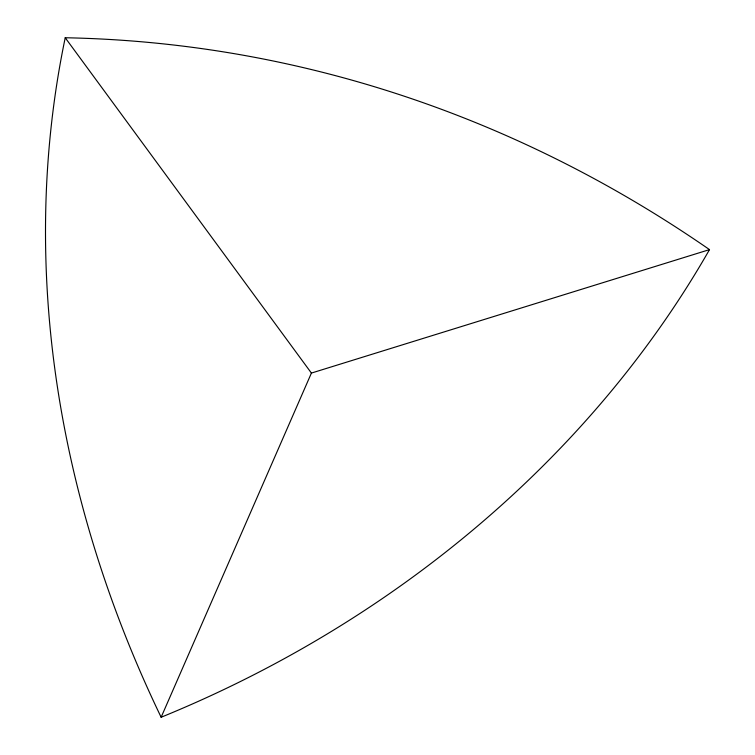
<?xml version="1.0" encoding="UTF-8"?>
<svg xmlns="http://www.w3.org/2000/svg" width="755" height="755" viewBox="0 0 755 755"><rect width="100%" height="100%" fill="white"/><g stroke="black" fill="none" stroke-linecap="round" stroke-linejoin="round"><path stroke-width="1.13" d="M161.136 717.25L311.409 373.074L709.511 249.612A1666.842 1376.45 -83.4 0 0 65.223 37.75A1252.866 1037.568 32.7 0 0 161.136 717.25A1014.371 853.207 -20.4 0 0 709.511 249.612M65.223 37.75L311.409 373.074"/></g></svg>
